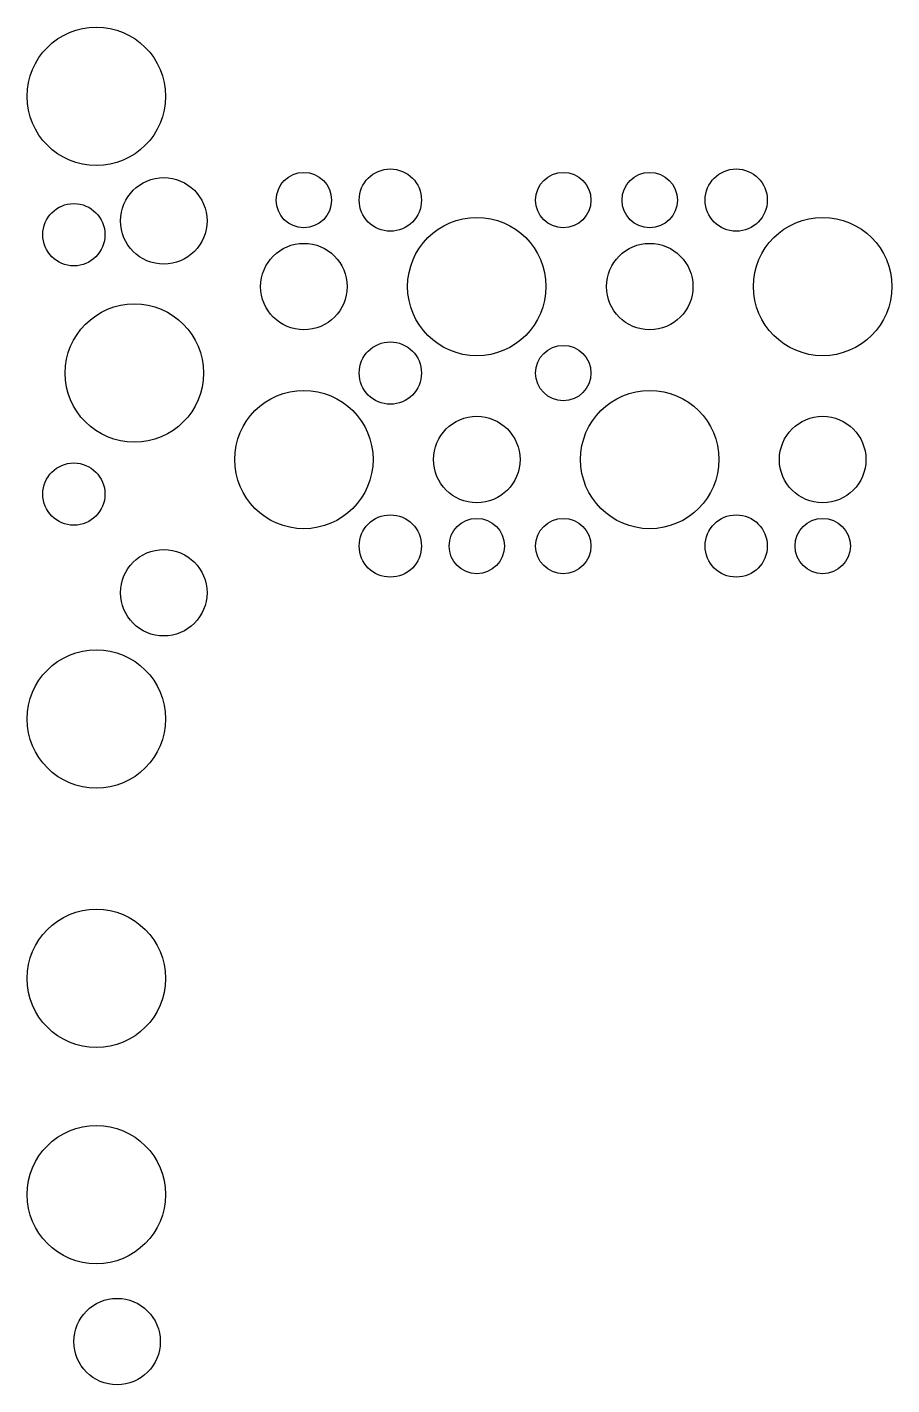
# Model space of a CAD drawing. Extents: x -690 to 690, y -385 to 400.
# Drawn here: x -690 to -190, y -385 to 400 of the extents above.
import ezdxf

# ---------------------------------------------------------------- set-up
doc = ezdxf.new("R2010")
doc.units = 0

msp = doc.modelspace()

# ---------------------------------------------------------------- linework, layer by layer
for centre, radius in [((-650, 360), 40), ((-530, 300), 16), ((-480, 300), 18), ((-380, 300), 16), ((-330, 300), 16), ((-280, 300), 18), ((-611, 288), 25), ((-663, 280), 18), ((-430, 250), 40), ((-230, 250), 40), ((-530, 250), 25), ((-330, 250), 25), ((-628, 200), 40), ((-480, 200), 18), ((-380, 200), 16), ((-530, 150), 40), ((-330, 150), 40), ((-430, 150), 25), ((-230, 150), 25), ((-663, 130), 18), ((-480, 100), 18), ((-280, 100), 18), ((-430, 100), 16), ((-380, 100), 16), ((-230, 100), 16), ((-611, 73), 25), ((-650, 0), 40), ((-650, -150), 40), ((-650, -150), 40), ((-650, -275), 40), ((-638, -360), 25)]:
    msp.add_circle(centre, radius)

doc.saveas('drawing.dxf')
